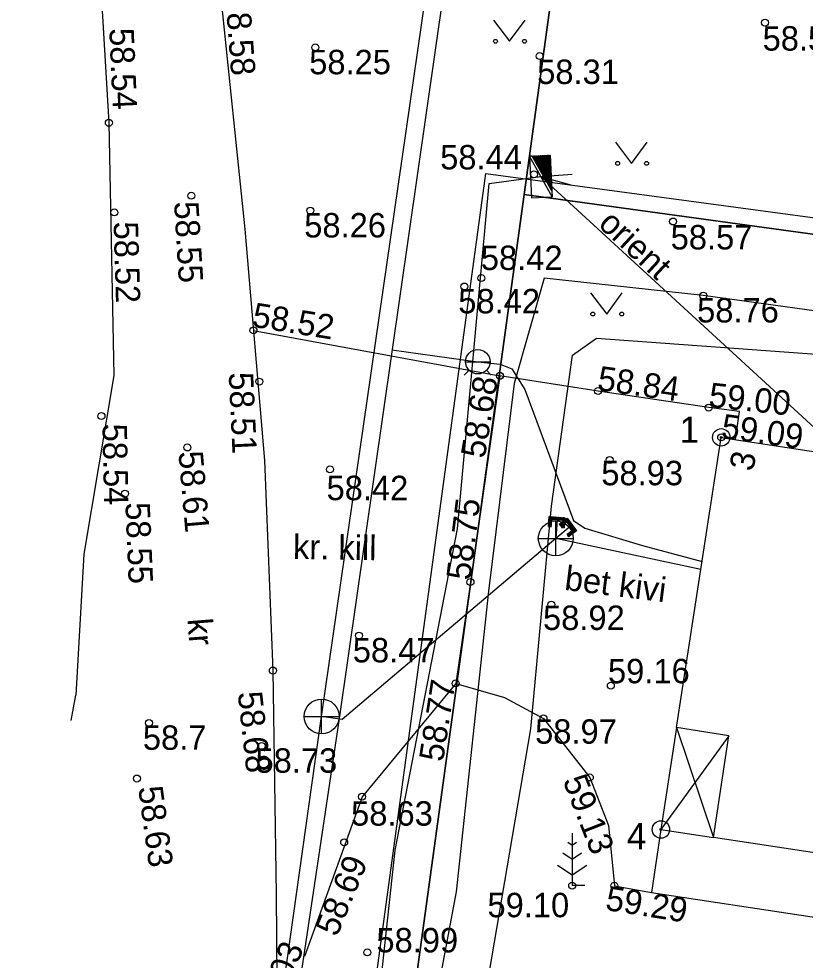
# Model space of a CAD drawing. Extents: x 642341 to 642972, y 6458045 to 6458423.
# Drawn here: x 642652.44 to 642674.97, y 6458317.16 to 6458344.14 of the extents above; entities that cross this region are included whole.
import ezdxf

# ---------------------------------------------------------------- set-up
doc = ezdxf.new("R2010")
doc.units = 0
for name, color, linetype in [('ELRAJATISMP', 7, 'Continuous'), ('GTRASS', 7, 'Continuous'), ('HALJASTUS', 7, 'Continuous'), ('HOONE', 7, 'Continuous'), ('KKAEV', 7, 'Continuous'), ('KOORDPUNKT', 7, 'Continuous'), ('KORGUS-EH2000', 7, 'Continuous'), ('KTRASS', 7, 'Continuous'), ('MOOTPIIR', 7, 'Continuous'), ('MPKAABEL', 7, 'Continuous'), ('PIIR', 7, 'Continuous'), ('PUU', 7, 'Continuous'), ('TEE', 7, 'Continuous'), ('TTRASS', 7, 'Continuous'), ('VKAEV', 7, 'Continuous'), ('VTRASS', 7, 'Continuous')]:
    doc.layers.add(name, color=color, linetype=linetype)

msp = doc.modelspace()

# ---------------------------------------------------------------- linework, layer by layer
at = {"layer": 'ELRAJATISMP'}
for p, q in [((642667.153, 6458340.212), (642667.07, 6458340.208)), ((642667.154, 6458340.212), (642667.69, 6458339.723)), ((642667.167, 6458340.213), (642667.689, 6458339.738)), ((642667.169, 6458340.184), (642667.691, 6458339.709)), ((642667.181, 6458340.213), (642667.689, 6458339.752)), ((642667.185, 6458340.156), (642667.691, 6458339.695)), ((642667.196, 6458340.214), (642667.688, 6458339.766)), ((642667.2, 6458340.129), (642667.692, 6458339.681)), ((642667.21, 6458340.215), (642667.687, 6458339.78)), ((642667.215, 6458340.101), (642667.693, 6458339.667)), ((642667.224, 6458340.215), (642667.687, 6458339.794)), ((642667.231, 6458340.074), (642667.693, 6458339.653)), ((642667.238, 6458340.216), (642667.686, 6458339.808)), ((642667.246, 6458340.046), (642667.694, 6458339.639)), ((642667.252, 6458340.217), (642667.685, 6458339.822)), ((642667.262, 6458340.019), (642667.695, 6458339.625)), ((642667.266, 6458340.217), (642667.685, 6458339.836)), ((642667.277, 6458339.991), (642667.695, 6458339.61)), ((642667.28, 6458340.218), (642667.684, 6458339.851)), ((642667.294, 6458340.219), (642667.683, 6458339.865)), ((642667.309, 6458340.219), (642667.683, 6458339.879)), ((642667.323, 6458340.22), (642667.682, 6458339.893)), ((642667.337, 6458340.221), (642667.681, 6458339.907)), ((642667.351, 6458340.221), (642667.681, 6458339.921)), ((642667.365, 6458340.222), (642667.68, 6458339.935)), ((642667.379, 6458340.223), (642667.679, 6458339.949)), ((642667.393, 6458340.223), (642667.679, 6458339.964)), ((642667.408, 6458340.224), (642667.678, 6458339.978)), ((642667.422, 6458340.225), (642667.677, 6458339.992)), ((642667.436, 6458340.225), (642667.677, 6458340.006)), ((642667.45, 6458340.226), (642667.676, 6458340.02)), ((642667.464, 6458340.227), (642667.675, 6458340.034)), ((642667.478, 6458340.227), (642667.675, 6458340.048)), ((642667.492, 6458340.228), (642667.674, 6458340.063)), ((642667.506, 6458340.229), (642667.673, 6458340.077)), ((642667.521, 6458340.229), (642667.673, 6458340.091)), ((642667.535, 6458340.23), (642667.672, 6458340.105)), ((642667.549, 6458340.231), (642667.671, 6458340.119)), ((642667.563, 6458340.231), (642667.671, 6458340.133)), ((642667.577, 6458340.232), (642667.67, 6458340.147)), ((642667.591, 6458340.233), (642667.669, 6458340.161)), ((642667.605, 6458340.233), (642667.669, 6458340.176)), ((642667.619, 6458340.234), (642667.668, 6458340.19)), ((642667.634, 6458340.235), (642667.667, 6458340.204)), ((642667.648, 6458340.235), (642667.667, 6458340.218)), ((642667.662, 6458340.236), (642667.666, 6458340.232)), ((642667.293, 6458339.963), (642667.696, 6458339.596)), ((642667.308, 6458339.936), (642667.697, 6458339.582)), ((642667.324, 6458339.908), (642667.697, 6458339.568)), ((642667.339, 6458339.881), (642667.698, 6458339.554)), ((642667.354, 6458339.853), (642667.699, 6458339.54)), ((642667.37, 6458339.826), (642667.699, 6458339.526)), ((642667.385, 6458339.798), (642667.7, 6458339.512)), ((642667.401, 6458339.77), (642667.701, 6458339.497)), ((642667.416, 6458339.743), (642667.701, 6458339.483)), ((642667.432, 6458339.715), (642667.702, 6458339.469)), ((642667.447, 6458339.688), (642667.703, 6458339.455)), ((642667.463, 6458339.66), (642667.703, 6458339.441)), ((642667.478, 6458339.633), (642667.704, 6458339.427)), ((642667.493, 6458339.605), (642667.705, 6458339.413)), ((642667.509, 6458339.577), (642667.705, 6458339.399)), ((642667.524, 6458339.55), (642667.706, 6458339.384)), ((642667.54, 6458339.522), (642667.707, 6458339.37)), ((642667.555, 6458339.495), (642667.707, 6458339.356)), ((642667.571, 6458339.467), (642667.708, 6458339.342)), ((642667.586, 6458339.44), (642667.709, 6458339.328)), ((642667.602, 6458339.412), (642667.709, 6458339.314)), ((642667.617, 6458339.384), (642667.71, 6458339.3)), ((642667.632, 6458339.357), (642667.711, 6458339.286)), ((642667.648, 6458339.329), (642667.711, 6458339.271)), ((642667.663, 6458339.302), (642667.712, 6458339.257)), ((642667.679, 6458339.274), (642667.713, 6458339.243)), ((642667.694, 6458339.247), (642667.713, 6458339.229)), ((642667.71, 6458339.219), (642667.714, 6458339.215)), ((642667.714, 6458339.211), (642667.722, 6458339.043))]:
    msp.add_line(p, q, dxfattribs=at)
for points in [[(642667.722, 6458339.043), (642667.07, 6458340.208), (642667.126, 6458339.015)], [(642667.153, 6458340.212), (642667.666, 6458340.236), (642667.714, 6458339.211)]]:
    msp.add_lwpolyline(points, close=True, dxfattribs=at)
at = {"layer": 'GTRASS'}
for p, q in [((642667.618, 6458329.591), (642667.64, 6458329.878)), ((642667.63, 6458329.742), (642667.699, 6458329.662)), ((642667.631, 6458329.759), (642667.7, 6458329.679)), ((642667.633, 6458329.777), (642667.702, 6458329.697)), ((642667.634, 6458329.794), (642667.703, 6458329.714)), ((642667.635, 6458329.812), (642667.704, 6458329.732)), ((642667.637, 6458329.83), (642667.706, 6458329.749)), ((642667.638, 6458329.847), (642667.707, 6458329.767)), ((642667.639, 6458329.865), (642667.708, 6458329.785)), ((642667.64, 6458329.878), (642668.089, 6458329.843)), ((642667.645, 6458329.877), (642667.714, 6458329.797)), ((642667.656, 6458329.588), (642667.675, 6458329.837)), ((642667.663, 6458329.876), (642667.732, 6458329.795)), ((642667.675, 6458329.837), (642668.049, 6458329.809)), ((642667.68, 6458329.875), (642667.75, 6458329.794)), ((642667.693, 6458329.585), (642667.709, 6458329.797)), ((642667.698, 6458329.873), (642667.767, 6458329.793)), ((642667.709, 6458329.797), (642668.008, 6458329.774)), ((642667.716, 6458329.872), (642667.785, 6458329.791)), ((642667.733, 6458329.87), (642667.803, 6458329.79)), ((642667.751, 6458329.869), (642667.82, 6458329.789)), ((642667.769, 6458329.868), (642667.838, 6458329.787)), ((642667.786, 6458329.866), (642667.856, 6458329.786)), ((642667.804, 6458329.865), (642667.873, 6458329.784)), ((642667.822, 6458329.864), (642667.891, 6458329.783)), ((642667.839, 6458329.862), (642667.909, 6458329.782)), ((642667.857, 6458329.861), (642667.926, 6458329.78)), ((642667.875, 6458329.86), (642667.944, 6458329.779)), ((642667.892, 6458329.858), (642667.962, 6458329.778)), ((642667.91, 6458329.857), (642667.979, 6458329.776)), ((642667.922, 6458329.658), (642668.151, 6458329.831)), ((642667.928, 6458329.855), (642667.997, 6458329.775)), ((642667.945, 6458329.854), (642668.078, 6458329.7)), ((642667.945, 6458329.628), (642668.144, 6458329.779)), ((642667.963, 6458329.853), (642668.079, 6458329.718)), ((642667.981, 6458329.851), (642668.081, 6458329.735)), ((642668.008, 6458329.774), (642667.992, 6458329.562)), ((642667.998, 6458329.85), (642668.082, 6458329.753)), ((642668.006, 6458329.745), (642668.075, 6458329.665)), ((642668.008, 6458329.763), (642668.077, 6458329.683)), ((642668.028, 6458329.738), (642668.014, 6458329.634)), ((642668.016, 6458329.849), (642668.083, 6458329.771)), ((642668.043, 6458329.749), (642668.028, 6458329.644)), ((642668.049, 6458329.809), (642668.029, 6458329.559)), ((642668.034, 6458329.847), (642668.085, 6458329.788)), ((642668.057, 6458329.76), (642668.042, 6458329.655)), ((642668.051, 6458329.846), (642668.086, 6458329.806)), ((642668.071, 6458329.77), (642668.056, 6458329.666)), ((642668.089, 6458329.843), (642668.067, 6458329.556)), ((642668.069, 6458329.845), (642668.087, 6458329.823)), ((642668.085, 6458329.781), (642668.07, 6458329.676)), ((642668.099, 6458329.792), (642668.085, 6458329.687)), ((642668.087, 6458329.843), (642668.089, 6458329.841)), ((642668.113, 6458329.802), (642668.099, 6458329.697)), ((642668.127, 6458329.813), (642668.113, 6458329.708)), ((642668.141, 6458329.824), (642668.127, 6458329.719)), ((642668.154, 6458329.828), (642668.14, 6458329.722)), ((642668.144, 6458329.779), (642668.37, 6458329.48)), ((642668.165, 6458329.813), (642668.15, 6458329.708)), ((642668.151, 6458329.831), (642668.423, 6458329.473)), ((642668.176, 6458329.799), (642668.161, 6458329.694)), ((642668.186, 6458329.785), (642668.172, 6458329.68)), ((642668.197, 6458329.771), (642668.183, 6458329.666)), ((642668.208, 6458329.757), (642668.193, 6458329.652)), ((642668.218, 6458329.743), (642668.204, 6458329.637)), ((642667.618, 6458329.591), (642667.693, 6458329.585)), ((642667.619, 6458329.601), (642667.628, 6458329.59)), ((642667.62, 6458329.619), (642667.646, 6458329.589)), ((642667.622, 6458329.636), (642667.664, 6458329.588)), ((642667.623, 6458329.654), (642667.681, 6458329.586)), ((642667.624, 6458329.671), (642667.693, 6458329.591)), ((642667.626, 6458329.689), (642667.695, 6458329.609)), ((642667.627, 6458329.707), (642667.696, 6458329.626)), ((642667.628, 6458329.724), (642667.697, 6458329.644)), ((642667.922, 6458329.658), (642667.967, 6458329.598)), ((642667.93, 6458329.664), (642667.928, 6458329.65)), ((642667.944, 6458329.675), (642667.939, 6458329.636)), ((642667.958, 6458329.685), (642667.949, 6458329.622)), ((642667.972, 6458329.696), (642667.96, 6458329.607)), ((642667.967, 6458329.598), (642668.137, 6458329.726)), ((642667.986, 6458329.707), (642667.972, 6458329.602)), ((642668, 6458329.717), (642667.986, 6458329.612)), ((642667.992, 6458329.562), (642668.067, 6458329.556)), ((642667.993, 6458329.569), (642667.999, 6458329.562)), ((642667.994, 6458329.587), (642668.017, 6458329.56)), ((642667.995, 6458329.605), (642668.035, 6458329.559)), ((642667.997, 6458329.622), (642668.052, 6458329.558)), ((642667.998, 6458329.64), (642668.067, 6458329.56)), ((642667.999, 6458329.657), (642668.068, 6458329.577)), ((642668.014, 6458329.728), (642668, 6458329.623)), ((642668.001, 6458329.675), (642668.07, 6458329.595)), ((642668.002, 6458329.692), (642668.071, 6458329.612)), ((642668.003, 6458329.71), (642668.073, 6458329.63)), ((642668.005, 6458329.728), (642668.074, 6458329.647)), ((642668.137, 6458329.726), (642668.318, 6458329.487)), ((642668.318, 6458329.487), (642668.148, 6458329.359)), ((642668.37, 6458329.48), (642668.171, 6458329.329)), ((642668.423, 6458329.473), (642668.193, 6458329.299)), ((642668.229, 6458329.729), (642668.215, 6458329.623)), ((642668.24, 6458329.715), (642668.225, 6458329.609)), ((642668.25, 6458329.7), (642668.236, 6458329.595)), ((642668.261, 6458329.686), (642668.247, 6458329.581)), ((642668.272, 6458329.672), (642668.257, 6458329.567)), ((642668.282, 6458329.658), (642668.268, 6458329.553)), ((642668.293, 6458329.644), (642668.279, 6458329.538)), ((642668.295, 6458329.47), (642668.28, 6458329.365)), ((642668.304, 6458329.63), (642668.289, 6458329.524)), ((642668.309, 6458329.48), (642668.294, 6458329.375)), ((642668.315, 6458329.616), (642668.3, 6458329.51)), ((642668.336, 6458329.587), (642668.309, 6458329.386)), ((642668.325, 6458329.601), (642668.311, 6458329.496)), ((642668.347, 6458329.573), (642668.323, 6458329.397)), ((642668.357, 6458329.559), (642668.337, 6458329.407)), ((642668.368, 6458329.545), (642668.351, 6458329.418)), ((642668.379, 6458329.531), (642668.365, 6458329.429)), ((642668.389, 6458329.517), (642668.379, 6458329.439)), ((642668.4, 6458329.503), (642668.393, 6458329.45)), ((642668.411, 6458329.488), (642668.407, 6458329.461)), ((642668.421, 6458329.474), (642668.421, 6458329.471)), ((642668.148, 6458329.359), (642668.193, 6458329.299)), ((642668.154, 6458329.363), (642668.153, 6458329.353)), ((642668.168, 6458329.374), (642668.163, 6458329.339)), ((642668.182, 6458329.385), (642668.174, 6458329.325)), ((642668.196, 6458329.395), (642668.185, 6458329.311)), ((642668.21, 6458329.406), (642668.196, 6458329.301)), ((642668.224, 6458329.416), (642668.21, 6458329.312)), ((642668.238, 6458329.427), (642668.224, 6458329.322)), ((642668.252, 6458329.438), (642668.238, 6458329.333)), ((642668.267, 6458329.448), (642668.252, 6458329.344)), ((642668.281, 6458329.459), (642668.266, 6458329.354))]:
    msp.add_line(p, q, dxfattribs=at)
at = {"layer": 'HALJASTUS'}
for p, q in [((642666.037, 6458344.107), (642666.5, 6458343.5)), ((642666.5, 6458343.5), (642666.946, 6458344.107)), ((642669.537, 6458340.607), (642670, 6458340)), ((642670, 6458340), (642670.446, 6458340.607)), ((642668.824, 6458336.289), (642669.287, 6458335.682)), ((642669.287, 6458335.682), (642669.733, 6458336.289))]:
    msp.add_line(p, q, dxfattribs=at)
for centre in [(642666.099, 6458343.5), (642666.928, 6458343.5), (642669.599, 6458340), (642670.428, 6458340), (642668.886, 6458335.682), (642669.715, 6458335.682)]:
    msp.add_circle(centre, 0.055, dxfattribs=at)
at = {"layer": 'HOONE'}
for p, q in [((642671.288, 6458323.828), (642672.342, 6458320.681)), ((642672.79, 6458323.597), (642670.839, 6458320.908))]:
    msp.add_line(p, q, dxfattribs=at)
msp.add_lwpolyline([(642672.567, 6458332.147), (642689.849, 6458329.528), (642688.344, 6458319.741), (642682.397, 6458320.655), (642682.172, 6458319.19), (642672.342, 6458320.681), (642672.79, 6458323.597), (642671.288, 6458323.828)], close=True, dxfattribs=at)
for points in [[(642671.288, 6458323.828), (642670.839, 6458320.908), (642672.342, 6458320.681)], [(642670.839, 6458320.908), (642670.565, 6458319.1), (642687.846, 6458316.482), (642688.121, 6458318.289)]]:
    msp.add_lwpolyline(points, dxfattribs=at)
at = {"layer": 'KKAEV'}
for p, q in [((642667.826, 6458328.751), (642667.826, 6458329.751)), ((642667.326, 6458329.251), (642668.326, 6458329.251)), ((642661.117, 6458323.648), (642661.117, 6458324.648)), ((642660.617, 6458324.148), (642661.617, 6458324.148))]:
    msp.add_line(p, q, dxfattribs=at)
for centre in [(642667.826, 6458329.251), (642661.117, 6458324.148)]:
    msp.add_circle(centre, 0.5, dxfattribs=at)
at = {"layer": 'KOORDPUNKT'}
for centre, radius in [((642672.567, 6458332.147), 0.25), ((642672.567, 6458332.147), 0.025), ((642672.567, 6458332.147), 0.0221), ((642672.567, 6458332.147), 0.0191), ((642672.567, 6458332.147), 0.0161), ((642672.567, 6458332.147), 0.0132), ((642672.567, 6458332.147), 0.0102), ((642672.567, 6458332.147), 0.00726), ((642672.567, 6458332.147), 0.0043), ((642670.839, 6458320.908), 0.25), ((642670.839, 6458320.908), 0.025), ((642670.839, 6458320.908), 0.0221), ((642670.839, 6458320.908), 0.0191), ((642670.839, 6458320.908), 0.0161), ((642670.839, 6458320.908), 0.0132), ((642670.839, 6458320.908), 0.0102), ((642670.839, 6458320.908), 0.00726), ((642670.839, 6458320.908), 0.0043)]:
    msp.add_circle(centre, radius, dxfattribs=at)
at = {"layer": 'KORGUS-EH2000'}
for centre in [(642673.822, 6458344.034), (642660.936, 6458343.324), (642667.362, 6458343.077), (642655.019, 6458341.164), (642667.201, 6458339.686), (642657.379, 6458339.072), (642655.176, 6458338.595), (642660.794, 6458338.646), (642671.187, 6458338.335), (642665.693, 6458336.713), (642665.208, 6458336.471), (642672.052, 6458336.209), (642659.163, 6458335.214), (642659.328, 6458333.746), (642666.226, 6458333.911), (642669.037, 6458333.475), (642672.208, 6458333.001), (642654.807, 6458332.759), (642672.567, 6458332.147), (642657.27, 6458331.858), (642669.37, 6458331.502), (642661.355, 6458331.23), (642655.48, 6458330.535), (642665.381, 6458328), (642667.701, 6458327.354), (642662.185, 6458326.467), (642659.719, 6458325.464), (642664.96, 6458325.095), (642669.404, 6458325.033), (642667.474, 6458324.093), (642656.169, 6458323.961), (642659.397, 6458323.304), (642655.822, 6458322.369), (642668.802, 6458322.399), (642662.276, 6458321.849), (642661.762, 6458320.538), (642668.296, 6458319.301), (642669.506, 6458319.295), (642662.426, 6458317.385)]:
    msp.add_circle(centre, 0.1, dxfattribs=at)
at = {"layer": 'KTRASS'}
for p, q in [((642661.117, 6458324.148), (642664.898, 6458350.377)), ((642667.867, 6458329.787), (642667.826, 6458329.251)), ((642668.236, 6458329.595), (642667.826, 6458329.251)), ((642671.984, 6458328.358), (642667.826, 6458329.251)), ((642657.593, 6458299.239), (642661.117, 6458324.148))]:
    msp.add_line(p, q, dxfattribs=at)
msp.add_lwpolyline([(642667.826, 6458329.251), (642661.706, 6458324.059), (642661.117, 6458324.148)], dxfattribs=at)
at = {"layer": 'MOOTPIIR'}
msp.add_lwpolyline([(642665.826, 6458339.714), (642698.098, 6458335.365), (642692.568, 6458294.318), (642660.359, 6458299.628)], close=True, dxfattribs=at)
at = {"layer": 'MPKAABEL'}
msp.add_line((642667.396, 6458339.625), (642676.122, 6458331.608), dxfattribs=at)
for points in [[(642661.964, 6458297.382), (642661.528, 6458300.062), (642662.237, 6458311.227), (642663.224, 6458320.312), (642665.014, 6458329.524), (642665.921, 6458339.424), (642667.396, 6458339.625)], [(642667.396, 6458339.626), (642668.292, 6458339.689)], [(642667.396, 6458339.626), (642668.282, 6458339.372)]]:
    msp.add_lwpolyline(points, dxfattribs=at)
at = {"layer": 'PIIR'}
msp.add_lwpolyline([(642660.66, 6458179.88), (642654.43, 6458221.31), (642649.39, 6458254.83), (642645.34, 6458281.8), (642643.36, 6458282.1), (642646.1, 6458301.95), (642649.23, 6458324.8), (642652.36, 6458347.67), (642656.4, 6458377.12), (642656.97, 6458382.74), (642658.26, 6458375.61), (642710.38, 6458382.33), (642710.57, 6458377.27), (642703.24, 6458376.33), (642671.48, 6458372.23), (642666.92, 6458339.11), (642661.54, 6458300.04), (642660.96, 6458277.12), (642665.86, 6458244.49), (642670.77, 6458211.85), (642675.97, 6458177.22)], dxfattribs=at)
for points in [[(642671.48, 6458372.23), (642703.24, 6458376.33), (642697.21, 6458334.94), (642666.92, 6458339.11)], [(642666.92, 6458339.11), (642697.21, 6458334.94), (642691.49, 6458295.68), (642661.54, 6458300.04)]]:
    msp.add_lwpolyline(points, close=True, dxfattribs=at)
at = {"layer": 'PUU'}
for p, q in [((642668.296, 6458320.801), (642668.296, 6458319.301)), ((642668.296, 6458320.451), (642668.172, 6458320.534)), ((642668.42, 6458320.534), (642668.296, 6458320.451)), ((642668.296, 6458320.051), (642668.029, 6458320.229)), ((642668.563, 6458320.229), (642668.296, 6458320.051)), ((642667.872, 6458319.89), (642668.296, 6458319.608)), ((642668.296, 6458319.608), (642668.72, 6458319.89)), ((642668.656, 6458319.301), (642668.296, 6458319.301))]:
    msp.add_line(p, q, dxfattribs=at)
at = {"layer": 'TEE'}
for points in [[(642658.244, 6458349.88), (642658.219, 6458344.852), (642658.916, 6458338.115), (642659.482, 6458331.487)], [(642654.513, 6458349.686), (642655.019, 6458341.164), (642655.16, 6458333.919), (642654.299, 6458328.8), (642654.076, 6458324.756)], [(642659.163, 6458335.214), (642666.226, 6458333.911)], [(642672.974, 6458332.086), (642673.095, 6458332.885), (642672.208, 6458333.001), (642669.037, 6458333.475), (642666.226, 6458333.911), (642665.381, 6458328), (642664.96, 6458325.095), (642666.357, 6458324.691), (642667.474, 6458324.093), (642668.802, 6458322.399), (642669.333, 6458321.026), (642669.506, 6458319.295), (642670.565, 6458319.1)], [(642659.482, 6458331.487), (642659.719, 6458325.464), (642659.816, 6458319.048), (642659.842, 6458315.325), (642660.003, 6458308.915), (642660.598, 6458304.252), (642661.128, 6458299.098), (642661.297, 6458297.5)], [(642664.96, 6458325.095), (642662.276, 6458321.849), (642660.63, 6458317.27)], [(642653.936, 6458324.032), (642654.076, 6458324.756)]]:
    msp.add_lwpolyline(points, dxfattribs=at)
at = {"layer": 'TTRASS'}
for points in [[(642677.814, 6458331.352), (642678.127, 6458332.923), (642677.024, 6458335.528), (642672.052, 6458336.209), (642667.489, 6458336.713), (642666.629, 6458333.692), (642665.902, 6458327.74), (642664.968, 6458319.117), (642663.581, 6458311.692)], [(642665.472, 6458314.147), (642667.115, 6458323.794), (642667.708, 6458330.176), (642668.301, 6458334.499), (642668.989, 6458334.994), (642675.422, 6458334.52), (642676.586, 6458333.45), (642677.2, 6458331.445)]]:
    msp.add_lwpolyline(points, dxfattribs=at)
at = {"layer": 'VKAEV'}
for p, q in [((642665.345, 6458334.069), (642665.205, 6458333.929)), ((642665.242, 6458334.316), (642665.942, 6458334.316)), ((642665.839, 6458334.069), (642665.979, 6458333.929))]:
    msp.add_line(p, q, dxfattribs=at)
msp.add_circle((642665.592, 6458334.316), 0.35, dxfattribs=at)
at = {"layer": 'VTRASS'}
for points in [[(642665.359, 6458350.169), (642661.614, 6458324.092), (642658.012, 6458299.925), (642658.024, 6458297.678)], [(642663.131, 6458334.654), (642665.592, 6458334.316), (642666.237, 6458334.248)], [(642666.237, 6458334.248), (642666.567, 6458334.11), (642666.942, 6458333.52), (642668.331, 6458329.76), (642668.662, 6458329.545), (642670.309, 6458329.044), (642672.02, 6458328.591)]]:
    msp.add_lwpolyline(points, dxfattribs=at)

# ---------------------------------------------------------------- texts
at = {"layer": 'HOONE'}
msp.add_text('3', height=0.7, rotation=78.0388, dxfattribs=at).set_placement((642673.474, 6458331.151))
at = {"layer": 'KOORDPUNKT'}
for s, p in [('1', (642671.375, 6458331.992)), ('4', (642669.862, 6458320.343))]:
    msp.add_text(s, height=0.75, dxfattribs=at).set_placement(p)
at = {"layer": 'KORGUS-EH2000'}
for s, rotation, p in [(' 58.58', 274.4541, (642658.329, 6458345.088)), (' 58.54', 272.4763, (642655.019, 6458344.126)), ('58.55', 273.5018, (642656.885, 6458338.895)), ('58.52', 271.709, (642655.154, 6458338.326)), (' 58.52', 350.8136, (642658.842, 6458335.366)), (' 58.84', 351.9165, (642668.738, 6458333.543)), (' 58.51', 272.7098, (642658.44, 6458334.261)), (' 58.68', 80.7259, (642665.748, 6458331.267)), (' 59.00', 353.8131, (642671.931, 6458333.053)), (' 59.09', 352.2299, (642672.286, 6458332.166)), ('58.54', 271.0804, (642654.836, 6458332.535)), ('58.61', 274.9673, (642657.011, 6458331.73)), (' 58.75', 83.0077, (642665.348, 6458327.774)), (' 58.55', 272.3992, (642655.48, 6458330.535)), (' 58.77', 81.2203, (642664.555, 6458322.57)), (' 58.68', 276.3465, (642658.68, 6458325.089)), (' 59.13', 291.358, (642667.922, 6458322.556)), (' 58.63', 277.7973, (642655.822, 6458322.369)), (' 58.69', 67.5096, (642661.455, 6458317.568)), (' 59.29', 350.9666, (642668.967, 6458318.646)), (' 59.03', 68.0887, (642659.648, 6458315.098))]:
    msp.add_text(s, height=0.7, rotation=rotation, dxfattribs=at).set_placement(p)
for s, p in [('58.52', (642673.753, 6458343.233)), (' 58.25', (642660.5, 6458342.555)), ('58.31', (642667.293, 6458342.276)), (' 58.44', (642664.253, 6458339.827)), (' 58.26', (642660.358, 6458337.877)), ('58.57', (642671.118, 6458337.534)), (' 58.42', (642665.418, 6458336.943)), (' 58.42', (642664.772, 6458335.702)), (' 58.76', (642671.616, 6458335.44)), (' 58.93', (642668.87, 6458330.775)), ('58.42', (642661.257, 6458330.347)), (' 58.92', (642667.201, 6458326.627)), (' 58.47', (642661.749, 6458325.698)), (' 59.16', (642669.062, 6458325.099)), (' 58.97', (642666.974, 6458323.366)), (' 58.7', (642655.733, 6458323.192)), (' 58.73', (642658.961, 6458322.535)), (' 58.63', (642661.7, 6458321.018)), ('59.10', (642665.868, 6458318.393)), (' 58.99', (642662.426, 6458317.385))]:
    msp.add_text(s, height=0.7, dxfattribs=at).set_placement(p)
at = {"layer": 'MPKAABEL'}
msp.add_text('orient', height=0.7, rotation=317.3099, dxfattribs=at).set_placement((642669.012, 6458338.217))
at = {"layer": 'TEE'}
for s, rotation, p in [('kr. kill', 359.0625, (642660.292, 6458328.665)), ('bet kivi', 352.8889, (642668.054, 6458327.78)), ('kr', 274.5593, (642657.267, 6458326.939))]:
    msp.add_text(s, height=0.7, rotation=rotation, dxfattribs=at).set_placement(p)

doc.saveas('drawing.dxf')
